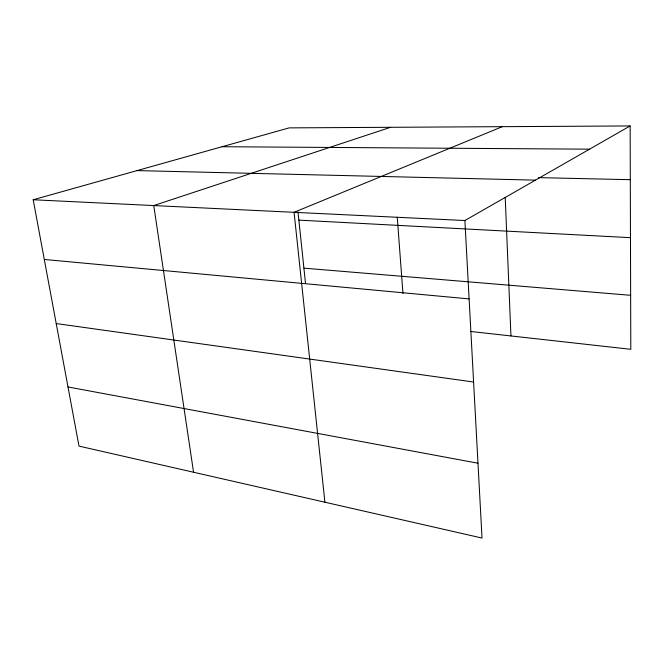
<?xml version="1.0" encoding="UTF-8"?>
<svg xmlns="http://www.w3.org/2000/svg" width="664" height="664" viewBox="0 0 664 664"><rect width="100%" height="100%" fill="white"/><g stroke="black" fill="none" stroke-linecap="round" stroke-linejoin="round"><path stroke-width="1" d="M464.883 220.531L482.022 538.056L78.991 446.108L33.2 199.764L464.883 220.531L630.144 125.944L630.8 349.305L470.917 331.494M502.308 126.666L294.069 212.314L324.912 502.208M390.532 127.305L153.757 205.558L193.556 472.245M33.2 199.764L289.164 127.878L630.144 125.944M222.05 146.719L589.566 149.176M538.438 177.62L630.302 179.695M137.05 170.598L535.458 180.135M298.858 220.124L630.468 237.671M303.913 268.148L630.642 295.306M44.297 259.458L469.116 298.908M56.216 323.551L473.598 382.032M68.002 386.963L477.989 463.231M298.003 211.949L305.531 283.578M397.255 217.203L402.965 293.596M505.221 197.332L510.94 335.951"/></g></svg>
